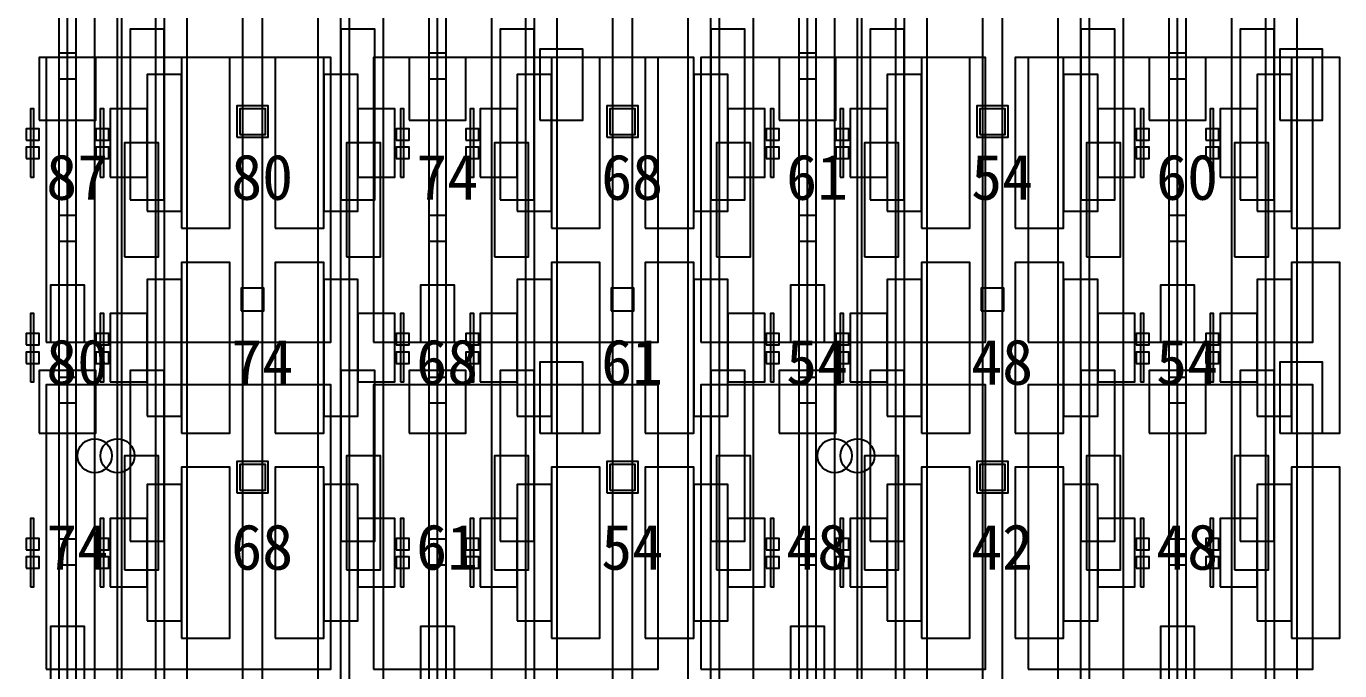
# Model space of a CAD drawing. Header units: metres. Extents: x -1640 to 1560, y -268 to 2338.
# Drawn here: x -119.2 to -73.05, y 1990.45 to 2013.1 of the extents above; entities that cross this region are included whole.
import ezdxf

# ---------------------------------------------------------------- set-up
doc = ezdxf.new("R2010")
doc.units = ezdxf.units.M
for name, color, linetype in [('1F_CHL', 4, 'Continuous'), ('1F_PUMP', 2, 'Continuous'), ('1F_SCR', 3, 'Continuous'), ('1F_STRUCT_COLUMN', 8, 'Continuous'), ('2F_CSF_LATERAL_RACK_CONCEPT', 9, 'Continuous'), ('2F_RFG', 5, 'Continuous'), ('2F_STRUCT_COLUMN', 8, 'Continuous'), ('2F_VMB', 6, 'Continuous'), ('3F_CLEANROOM_OVERHEAD_PIPE_DUCT_CONCEPT', 9, 'Continuous'), ('3F_EHS_EGRESS_DIST_M', 2, 'Continuous'), ('3F_ETCH', 2, 'Continuous'), ('3F_FOUP', 5, 'Continuous'), ('3F_OHT', 9, 'Continuous'), ('3F_OHTV', 1, 'Continuous'), ('3F_STRUCT_COLUMN', 8, 'Continuous'), ('3F_TBAR', 6, 'Continuous'), ('4F_FFU', 1, 'Continuous'), ('4F_STRUCT_PLENUM_TRUSS_CONCEPT', 9, 'Continuous'), ('5F_CHL', 4, 'Continuous'), ('5F_PUMP', 2, 'Continuous'), ('5F_SCR', 3, 'Continuous'), ('5F_STRUCT_COLUMN', 8, 'Continuous'), ('6F_CSF_LATERAL_RACK_CONCEPT', 9, 'Continuous'), ('6F_RFG', 5, 'Continuous'), ('6F_STRUCT_COLUMN', 8, 'Continuous'), ('6F_VMB', 6, 'Continuous'), ('7F_CLEANROOM_OVERHEAD_PIPE_DUCT_CONCEPT', 9, 'Continuous'), ('7F_EHS_EGRESS_DIST_M', 2, 'Continuous'), ('7F_ETCH', 2, 'Continuous'), ('7F_FOUP', 5, 'Continuous'), ('7F_OHT', 9, 'Continuous'), ('7F_OHTV', 1, 'Continuous'), ('7F_STRUCT_COLUMN', 8, 'Continuous'), ('7F_TBAR', 6, 'Continuous'), ('8F_FFU', 1, 'Continuous'), ('8F_STRUCT_PLENUM_TRUSS_CONCEPT', 9, 'Continuous'), ('EHS_TREATED_EXHAUST', 30, 'Continuous'), ('UTIL_PCW.R_CONCEPT', 1, 'Continuous'), ('UTIL_PCW.R_RISER', 1, 'Continuous'), ('UTIL_PCW.S_CONCEPT', 6, 'Continuous'), ('UTIL_PCW.S_RISER', 6, 'Continuous')]:
    doc.layers.add(name, color=color, linetype=linetype)

msp = doc.modelspace()

# ---------------------------------------------------------------- linework, layer by layer
at = {"layer": '1F_CHL'}
for points in [[(-101.15, 2009.8), (-99.65, 2009.8), (-99.65, 2012.3), (-101.15, 2012.3)], [(-75.15, 2009.8), (-73.65, 2009.8), (-73.65, 2012.3), (-75.15, 2012.3)], [(-101.15, 1998.8), (-99.65, 1998.8), (-99.65, 2001.3), (-101.15, 2001.3)], [(-75.15, 1998.8), (-73.65, 1998.8), (-73.65, 2001.3), (-75.15, 2001.3)]]:
    msp.add_lwpolyline(points, close=True, dxfattribs=at)
at = {"layer": '1F_PUMP'}
for points in [[(-115.75, 2005), (-114.55, 2005), (-114.55, 2009), (-115.75, 2009)], [(-107.95, 2005), (-106.75, 2005), (-106.75, 2009), (-107.95, 2009)], [(-102.75, 2005), (-101.55, 2005), (-101.55, 2009), (-102.75, 2009)], [(-94.95, 2005), (-93.75, 2005), (-93.75, 2009), (-94.95, 2009)], [(-89.75, 2005), (-88.55, 2005), (-88.55, 2009), (-89.75, 2009)], [(-81.95, 2005), (-80.75, 2005), (-80.75, 2009), (-81.95, 2009)], [(-76.75, 2005), (-75.55, 2005), (-75.55, 2009), (-76.75, 2009)], [(-115.75, 1994), (-114.55, 1994), (-114.55, 1998), (-115.75, 1998)], [(-107.95, 1994), (-106.75, 1994), (-106.75, 1998), (-107.95, 1998)], [(-102.75, 1994), (-101.55, 1994), (-101.55, 1998), (-102.75, 1998)], [(-94.95, 1994), (-93.75, 1994), (-93.75, 1998), (-94.95, 1998)], [(-89.75, 1994), (-88.55, 1994), (-88.55, 1998), (-89.75, 1998)], [(-81.95, 1994), (-80.75, 1994), (-80.75, 1998), (-81.95, 1998)], [(-76.75, 1994), (-75.55, 1994), (-75.55, 1998), (-76.75, 1998)]]:
    msp.add_lwpolyline(points, close=True, dxfattribs=at)
at = {"layer": '1F_SCR'}
for points in [[(-118.75, 2009.8), (-116.75, 2009.8), (-116.75, 2012), (-118.75, 2012)], [(-105.75, 2009.8), (-103.75, 2009.8), (-103.75, 2012), (-105.75, 2012)], [(-92.75, 2009.8), (-90.75, 2009.8), (-90.75, 2012), (-92.75, 2012)], [(-79.75, 2009.8), (-77.75, 2009.8), (-77.75, 2012), (-79.75, 2012)], [(-118.75, 1998.8), (-116.75, 1998.8), (-116.75, 2001), (-118.75, 2001)], [(-105.75, 1998.8), (-103.75, 1998.8), (-103.75, 2001), (-105.75, 2001)], [(-92.75, 1998.8), (-90.75, 1998.8), (-90.75, 2001), (-92.75, 2001)], [(-79.75, 1998.8), (-77.75, 1998.8), (-77.75, 2001), (-79.75, 2001)]]:
    msp.add_lwpolyline(points, close=True, dxfattribs=at)
at = {"layer": '1F_STRUCT_COLUMN'}
for points in [[(-111.8, 2009.2), (-110.7, 2009.2), (-110.7, 2010.3), (-111.8, 2010.3)], [(-98.8, 2009.2), (-97.7, 2009.2), (-97.7, 2010.3), (-98.8, 2010.3)], [(-85.8, 2009.2), (-84.7, 2009.2), (-84.7, 2010.3), (-85.8, 2010.3)], [(-111.8, 1996.7), (-110.7, 1996.7), (-110.7, 1997.8), (-111.8, 1997.8)], [(-98.8, 1996.7), (-97.7, 1996.7), (-97.7, 1997.8), (-98.8, 1997.8)], [(-85.8, 1996.7), (-84.7, 1996.7), (-84.7, 1997.8), (-85.8, 1997.8)]]:
    msp.add_lwpolyline(points, close=True, dxfattribs=at)
at = {"layer": '2F_CSF_LATERAL_RACK_CONCEPT'}
for points in [[(-114.35, 1970), (-113.55, 1970), (-113.55, 2113), (-114.35, 2113)], [(-108.95, 1970), (-108.15, 1970), (-108.15, 2113), (-108.95, 2113)], [(-101.35, 1970), (-100.55, 1970), (-100.55, 2113), (-101.35, 2113)], [(-95.95, 1970), (-95.15, 1970), (-95.15, 2113), (-95.95, 2113)], [(-88.35, 1970), (-87.55, 1970), (-87.55, 2113), (-88.35, 2113)], [(-82.95, 1970), (-82.15, 1970), (-82.15, 2113), (-82.95, 2113)], [(-75.35, 1970), (-74.55, 1970), (-74.55, 2113), (-75.35, 2113)]]:
    msp.add_lwpolyline(points, close=True, dxfattribs=at)
at = {"layer": '2F_RFG'}
for points in [[(-115.55, 2007), (-114.35, 2007), (-114.35, 2013), (-115.55, 2013)], [(-108.15, 2007), (-106.95, 2007), (-106.95, 2013), (-108.15, 2013)], [(-102.55, 2007), (-101.35, 2007), (-101.35, 2013), (-102.55, 2013)], [(-95.15, 2007), (-93.95, 2007), (-93.95, 2013), (-95.15, 2013)], [(-89.55, 2007), (-88.35, 2007), (-88.35, 2013), (-89.55, 2013)], [(-82.15, 2007), (-80.95, 2007), (-80.95, 2013), (-82.15, 2013)], [(-76.55, 2007), (-75.35, 2007), (-75.35, 2013), (-76.55, 2013)], [(-115.55, 1995), (-114.35, 1995), (-114.35, 2001), (-115.55, 2001)], [(-108.15, 1995), (-106.95, 1995), (-106.95, 2001), (-108.15, 2001)], [(-102.55, 1995), (-101.35, 1995), (-101.35, 2001), (-102.55, 2001)], [(-95.15, 1995), (-93.95, 1995), (-93.95, 2001), (-95.15, 2001)], [(-89.55, 1995), (-88.35, 1995), (-88.35, 2001), (-89.55, 2001)], [(-82.15, 1995), (-80.95, 1995), (-80.95, 2001), (-82.15, 2001)], [(-76.55, 1995), (-75.35, 1995), (-75.35, 2001), (-76.55, 2001)]]:
    msp.add_lwpolyline(points, close=True, dxfattribs=at)
at = {"layer": '2F_STRUCT_COLUMN'}
for points in [[(-111.7, 2009.3), (-110.8, 2009.3), (-110.8, 2010.2), (-111.7, 2010.2)], [(-98.7, 2009.3), (-97.8, 2009.3), (-97.8, 2010.2), (-98.7, 2010.2)], [(-85.7, 2009.3), (-84.8, 2009.3), (-84.8, 2010.2), (-85.7, 2010.2)], [(-111.7, 1996.8), (-110.8, 1996.8), (-110.8, 1997.7), (-111.7, 1997.7)], [(-98.7, 1996.8), (-97.8, 1996.8), (-97.8, 1997.7), (-98.7, 1997.7)], [(-85.7, 1996.8), (-84.8, 1996.8), (-84.8, 1997.7), (-85.7, 1997.7)]]:
    msp.add_lwpolyline(points, close=True, dxfattribs=at)
at = {"layer": '2F_VMB'}
for points in [[(-118.35, 2002), (-117.15, 2002), (-117.15, 2004), (-118.35, 2004)], [(-105.35, 2002), (-104.15, 2002), (-104.15, 2004), (-105.35, 2004)], [(-92.35, 2002), (-91.15, 2002), (-91.15, 2004), (-92.35, 2004)], [(-79.35, 2002), (-78.15, 2002), (-78.15, 2004), (-79.35, 2004)], [(-118.35, 1990), (-117.15, 1990), (-117.15, 1992), (-118.35, 1992)], [(-105.35, 1990), (-104.15, 1990), (-104.15, 1992), (-105.35, 1992)], [(-92.35, 1990), (-91.15, 1990), (-91.15, 1992), (-92.35, 1992)], [(-79.35, 1990), (-78.15, 1990), (-78.15, 1992), (-79.35, 1992)]]:
    msp.add_lwpolyline(points, close=True, dxfattribs=at)
at = {"layer": '3F_CLEANROOM_OVERHEAD_PIPE_DUCT_CONCEPT'}
for points in [[(-115.85, 1969), (-114.65, 1969), (-114.65, 2114), (-115.85, 2114)], [(-107.85, 1969), (-106.65, 1969), (-106.65, 2114), (-107.85, 2114)], [(-102.85, 1969), (-101.65, 1969), (-101.65, 2114), (-102.85, 2114)], [(-94.85, 1969), (-93.65, 1969), (-93.65, 2114), (-94.85, 2114)], [(-89.85, 1969), (-88.65, 1969), (-88.65, 2114), (-89.85, 2114)], [(-81.85, 1969), (-80.65, 1969), (-80.65, 2114), (-81.85, 2114)], [(-76.85, 1969), (-75.65, 1969), (-75.65, 2114), (-76.85, 2114)]]:
    msp.add_lwpolyline(points, close=True, dxfattribs=at)
at = {"layer": '3F_ETCH'}
for points in [[(-113.75, 2006), (-112.05, 2006), (-112.05, 2012), (-113.75, 2012)], [(-110.45, 2006), (-108.75, 2006), (-108.75, 2012), (-110.45, 2012)], [(-100.75, 2006), (-99.05, 2006), (-99.05, 2012), (-100.75, 2012)], [(-97.45, 2006), (-95.75, 2006), (-95.75, 2012), (-97.45, 2012)], [(-87.75, 2006), (-86.05, 2006), (-86.05, 2012), (-87.75, 2012)], [(-84.45, 2006), (-82.75, 2006), (-82.75, 2012), (-84.45, 2012)], [(-74.75, 2006), (-73.05, 2006), (-73.05, 2012), (-74.75, 2012)], [(-114.95, 2006.6), (-113.75, 2006.6), (-113.75, 2011.4), (-114.95, 2011.4)], [(-108.75, 2006.6), (-107.55, 2006.6), (-107.55, 2011.4), (-108.75, 2011.4)], [(-101.95, 2006.6), (-100.75, 2006.6), (-100.75, 2011.4), (-101.95, 2011.4)], [(-95.75, 2006.6), (-94.55, 2006.6), (-94.55, 2011.4), (-95.75, 2011.4)], [(-88.95, 2006.6), (-87.75, 2006.6), (-87.75, 2011.4), (-88.95, 2011.4)], [(-82.75, 2006.6), (-81.55, 2006.6), (-81.55, 2011.4), (-82.75, 2011.4)], [(-75.95, 2006.6), (-74.75, 2006.6), (-74.75, 2011.4), (-75.95, 2011.4)], [(-116.25, 2007.8), (-114.95, 2007.8), (-114.95, 2010.2), (-116.25, 2010.2)], [(-107.55, 2007.8), (-106.25, 2007.8), (-106.25, 2010.2), (-107.55, 2010.2)], [(-103.25, 2007.8), (-101.95, 2007.8), (-101.95, 2010.2), (-103.25, 2010.2)], [(-94.55, 2007.8), (-93.25, 2007.8), (-93.25, 2010.2), (-94.55, 2010.2)], [(-90.25, 2007.8), (-88.95, 2007.8), (-88.95, 2010.2), (-90.25, 2010.2)], [(-81.55, 2007.8), (-80.25, 2007.8), (-80.25, 2010.2), (-81.55, 2010.2)], [(-77.25, 2007.8), (-75.95, 2007.8), (-75.95, 2010.2), (-77.25, 2010.2)], [(-113.75, 1998.8), (-112.05, 1998.8), (-112.05, 2004.8), (-113.75, 2004.8)], [(-110.45, 1998.8), (-108.75, 1998.8), (-108.75, 2004.8), (-110.45, 2004.8)], [(-100.75, 1998.8), (-99.05, 1998.8), (-99.05, 2004.8), (-100.75, 2004.8)], [(-97.45, 1998.8), (-95.75, 1998.8), (-95.75, 2004.8), (-97.45, 2004.8)], [(-87.75, 1998.8), (-86.05, 1998.8), (-86.05, 2004.8), (-87.75, 2004.8)], [(-84.45, 1998.8), (-82.75, 1998.8), (-82.75, 2004.8), (-84.45, 2004.8)], [(-74.75, 1998.8), (-73.05, 1998.8), (-73.05, 2004.8), (-74.75, 2004.8)], [(-114.95, 1999.4), (-113.75, 1999.4), (-113.75, 2004.2), (-114.95, 2004.2)], [(-108.75, 1999.4), (-107.55, 1999.4), (-107.55, 2004.2), (-108.75, 2004.2)], [(-101.95, 1999.4), (-100.75, 1999.4), (-100.75, 2004.2), (-101.95, 2004.2)], [(-95.75, 1999.4), (-94.55, 1999.4), (-94.55, 2004.2), (-95.75, 2004.2)], [(-88.95, 1999.4), (-87.75, 1999.4), (-87.75, 2004.2), (-88.95, 2004.2)], [(-82.75, 1999.4), (-81.55, 1999.4), (-81.55, 2004.2), (-82.75, 2004.2)], [(-75.95, 1999.4), (-74.75, 1999.4), (-74.75, 2004.2), (-75.95, 2004.2)], [(-116.25, 2000.6), (-114.95, 2000.6), (-114.95, 2003), (-116.25, 2003)], [(-107.55, 2000.6), (-106.25, 2000.6), (-106.25, 2003), (-107.55, 2003)], [(-103.25, 2000.6), (-101.95, 2000.6), (-101.95, 2003), (-103.25, 2003)], [(-94.55, 2000.6), (-93.25, 2000.6), (-93.25, 2003), (-94.55, 2003)], [(-90.25, 2000.6), (-88.95, 2000.6), (-88.95, 2003), (-90.25, 2003)], [(-81.55, 2000.6), (-80.25, 2000.6), (-80.25, 2003), (-81.55, 2003)], [(-77.25, 2000.6), (-75.95, 2000.6), (-75.95, 2003), (-77.25, 2003)], [(-113.75, 1991.6), (-112.05, 1991.6), (-112.05, 1997.6), (-113.75, 1997.6)], [(-110.45, 1991.6), (-108.75, 1991.6), (-108.75, 1997.6), (-110.45, 1997.6)], [(-100.75, 1991.6), (-99.05, 1991.6), (-99.05, 1997.6), (-100.75, 1997.6)], [(-97.45, 1991.6), (-95.75, 1991.6), (-95.75, 1997.6), (-97.45, 1997.6)], [(-87.75, 1991.6), (-86.05, 1991.6), (-86.05, 1997.6), (-87.75, 1997.6)], [(-84.45, 1991.6), (-82.75, 1991.6), (-82.75, 1997.6), (-84.45, 1997.6)], [(-74.75, 1991.6), (-73.05, 1991.6), (-73.05, 1997.6), (-74.75, 1997.6)], [(-114.95, 1992.2), (-113.75, 1992.2), (-113.75, 1997), (-114.95, 1997)], [(-108.75, 1992.2), (-107.55, 1992.2), (-107.55, 1997), (-108.75, 1997)], [(-101.95, 1992.2), (-100.75, 1992.2), (-100.75, 1997), (-101.95, 1997)], [(-95.75, 1992.2), (-94.55, 1992.2), (-94.55, 1997), (-95.75, 1997)], [(-88.95, 1992.2), (-87.75, 1992.2), (-87.75, 1997), (-88.95, 1997)], [(-82.75, 1992.2), (-81.55, 1992.2), (-81.55, 1997), (-82.75, 1997)], [(-75.95, 1992.2), (-74.75, 1992.2), (-74.75, 1997), (-75.95, 1997)], [(-116.25, 1993.4), (-114.95, 1993.4), (-114.95, 1995.8), (-116.25, 1995.8)], [(-107.55, 1993.4), (-106.25, 1993.4), (-106.25, 1995.8), (-107.55, 1995.8)], [(-103.25, 1993.4), (-101.95, 1993.4), (-101.95, 1995.8), (-103.25, 1995.8)], [(-94.55, 1993.4), (-93.25, 1993.4), (-93.25, 1995.8), (-94.55, 1995.8)], [(-90.25, 1993.4), (-88.95, 1993.4), (-88.95, 1995.8), (-90.25, 1995.8)], [(-81.55, 1993.4), (-80.25, 1993.4), (-80.25, 1995.8), (-81.55, 1995.8)], [(-77.25, 1993.4), (-75.95, 1993.4), (-75.95, 1995.8), (-77.25, 1995.8)]]:
    msp.add_lwpolyline(points, close=True, dxfattribs=at)
at = {"layer": '3F_FOUP'}
for points in [[(-119.2, 2009.1), (-118.75, 2009.1), (-118.75, 2009.5), (-119.2, 2009.5)], [(-116.75, 2009.1), (-116.3, 2009.1), (-116.3, 2009.5), (-116.75, 2009.5)], [(-106.2, 2009.1), (-105.75, 2009.1), (-105.75, 2009.5), (-106.2, 2009.5)], [(-103.75, 2009.1), (-103.3, 2009.1), (-103.3, 2009.5), (-103.75, 2009.5)], [(-93.2, 2009.1), (-92.75, 2009.1), (-92.75, 2009.5), (-93.2, 2009.5)], [(-90.75, 2009.1), (-90.3, 2009.1), (-90.3, 2009.5), (-90.75, 2009.5)], [(-80.2, 2009.1), (-79.75, 2009.1), (-79.75, 2009.5), (-80.2, 2009.5)], [(-77.75, 2009.1), (-77.3, 2009.1), (-77.3, 2009.5), (-77.75, 2009.5)], [(-119.2, 2008.45), (-118.75, 2008.45), (-118.75, 2008.85), (-119.2, 2008.85)], [(-116.75, 2008.45), (-116.3, 2008.45), (-116.3, 2008.85), (-116.75, 2008.85)], [(-106.2, 2008.45), (-105.75, 2008.45), (-105.75, 2008.85), (-106.2, 2008.85)], [(-103.75, 2008.45), (-103.3, 2008.45), (-103.3, 2008.85), (-103.75, 2008.85)], [(-93.2, 2008.45), (-92.75, 2008.45), (-92.75, 2008.85), (-93.2, 2008.85)], [(-90.75, 2008.45), (-90.3, 2008.45), (-90.3, 2008.85), (-90.75, 2008.85)], [(-80.2, 2008.45), (-79.75, 2008.45), (-79.75, 2008.85), (-80.2, 2008.85)], [(-77.75, 2008.45), (-77.3, 2008.45), (-77.3, 2008.85), (-77.75, 2008.85)], [(-119.2, 2001.9), (-118.75, 2001.9), (-118.75, 2002.3), (-119.2, 2002.3)], [(-116.75, 2001.9), (-116.3, 2001.9), (-116.3, 2002.3), (-116.75, 2002.3)], [(-106.2, 2001.9), (-105.75, 2001.9), (-105.75, 2002.3), (-106.2, 2002.3)], [(-103.75, 2001.9), (-103.3, 2001.9), (-103.3, 2002.3), (-103.75, 2002.3)], [(-93.2, 2001.9), (-92.75, 2001.9), (-92.75, 2002.3), (-93.2, 2002.3)], [(-90.75, 2001.9), (-90.3, 2001.9), (-90.3, 2002.3), (-90.75, 2002.3)], [(-80.2, 2001.9), (-79.75, 2001.9), (-79.75, 2002.3), (-80.2, 2002.3)], [(-77.75, 2001.9), (-77.3, 2001.9), (-77.3, 2002.3), (-77.75, 2002.3)], [(-119.2, 2001.25), (-118.75, 2001.25), (-118.75, 2001.65), (-119.2, 2001.65)], [(-116.75, 2001.25), (-116.3, 2001.25), (-116.3, 2001.65), (-116.75, 2001.65)], [(-106.2, 2001.25), (-105.75, 2001.25), (-105.75, 2001.65), (-106.2, 2001.65)], [(-103.75, 2001.25), (-103.3, 2001.25), (-103.3, 2001.65), (-103.75, 2001.65)], [(-93.2, 2001.25), (-92.75, 2001.25), (-92.75, 2001.65), (-93.2, 2001.65)], [(-90.75, 2001.25), (-90.3, 2001.25), (-90.3, 2001.65), (-90.75, 2001.65)], [(-80.2, 2001.25), (-79.75, 2001.25), (-79.75, 2001.65), (-80.2, 2001.65)], [(-77.75, 2001.25), (-77.3, 2001.25), (-77.3, 2001.65), (-77.75, 2001.65)], [(-119.2, 1994.7), (-118.75, 1994.7), (-118.75, 1995.1), (-119.2, 1995.1)], [(-116.75, 1994.7), (-116.3, 1994.7), (-116.3, 1995.1), (-116.75, 1995.1)], [(-106.2, 1994.7), (-105.75, 1994.7), (-105.75, 1995.1), (-106.2, 1995.1)], [(-103.75, 1994.7), (-103.3, 1994.7), (-103.3, 1995.1), (-103.75, 1995.1)], [(-93.2, 1994.7), (-92.75, 1994.7), (-92.75, 1995.1), (-93.2, 1995.1)], [(-90.75, 1994.7), (-90.3, 1994.7), (-90.3, 1995.1), (-90.75, 1995.1)], [(-80.2, 1994.7), (-79.75, 1994.7), (-79.75, 1995.1), (-80.2, 1995.1)], [(-77.75, 1994.7), (-77.3, 1994.7), (-77.3, 1995.1), (-77.75, 1995.1)], [(-119.2, 1994.05), (-118.75, 1994.05), (-118.75, 1994.45), (-119.2, 1994.45)], [(-116.75, 1994.05), (-116.3, 1994.05), (-116.3, 1994.45), (-116.75, 1994.45)], [(-106.2, 1994.05), (-105.75, 1994.05), (-105.75, 1994.45), (-106.2, 1994.45)], [(-103.75, 1994.05), (-103.3, 1994.05), (-103.3, 1994.45), (-103.75, 1994.45)], [(-93.2, 1994.05), (-92.75, 1994.05), (-92.75, 1994.45), (-93.2, 1994.45)], [(-90.75, 1994.05), (-90.3, 1994.05), (-90.3, 1994.45), (-90.75, 1994.45)], [(-80.2, 1994.05), (-79.75, 1994.05), (-79.75, 1994.45), (-80.2, 1994.45)], [(-77.75, 1994.05), (-77.3, 1994.05), (-77.3, 1994.45), (-77.75, 1994.45)]]:
    msp.add_lwpolyline(points, close=True, dxfattribs=at)
at = {"layer": '3F_OHT'}
for p, q in [((-117.75, 1969), (-117.75, 2037.5)), ((-104.75, 1969), (-104.75, 2037.5)), ((-91.75, 1969), (-91.75, 2037.5)), ((-78.75, 1969), (-78.75, 2037.5))]:
    msp.add_line(p, q, dxfattribs=at)
at = {"layer": '3F_OHTV'}
for points in [[(-118.05, 2011.25), (-117.45, 2011.25), (-117.45, 2012.15), (-118.05, 2012.15)], [(-105.05, 2011.25), (-104.45, 2011.25), (-104.45, 2012.15), (-105.05, 2012.15)], [(-92.05, 2011.25), (-91.45, 2011.25), (-91.45, 2012.15), (-92.05, 2012.15)], [(-79.05, 2011.25), (-78.45, 2011.25), (-78.45, 2012.15), (-79.05, 2012.15)], [(-118.05, 2005.55), (-117.45, 2005.55), (-117.45, 2006.45), (-118.05, 2006.45)], [(-105.05, 2005.55), (-104.45, 2005.55), (-104.45, 2006.45), (-105.05, 2006.45)], [(-92.05, 2005.55), (-91.45, 2005.55), (-91.45, 2006.45), (-92.05, 2006.45)], [(-79.05, 2005.55), (-78.45, 2005.55), (-78.45, 2006.45), (-79.05, 2006.45)], [(-118.05, 1999.86), (-117.45, 1999.86), (-117.45, 2000.76), (-118.05, 2000.76)], [(-105.05, 1999.86), (-104.45, 1999.86), (-104.45, 2000.76), (-105.05, 2000.76)], [(-92.05, 1999.86), (-91.45, 1999.86), (-91.45, 2000.76), (-92.05, 2000.76)], [(-79.05, 1999.86), (-78.45, 1999.86), (-78.45, 2000.76), (-79.05, 2000.76)], [(-118.05, 1994.17), (-117.45, 1994.17), (-117.45, 1995.07), (-118.05, 1995.07)], [(-105.05, 1994.17), (-104.45, 1994.17), (-104.45, 1995.07), (-105.05, 1995.07)], [(-92.05, 1994.17), (-91.45, 1994.17), (-91.45, 1995.07), (-92.05, 1995.07)], [(-79.05, 1994.17), (-78.45, 1994.17), (-78.45, 1995.07), (-79.05, 1995.07)]]:
    msp.add_lwpolyline(points, close=True, dxfattribs=at)
at = {"layer": '3F_STRUCT_COLUMN'}
for points in [[(-111.65, 2003.1), (-110.85, 2003.1), (-110.85, 2003.9), (-111.65, 2003.9)], [(-98.65, 2003.1), (-97.85, 2003.1), (-97.85, 2003.9), (-98.65, 2003.9)], [(-85.65, 2003.1), (-84.85, 2003.1), (-84.85, 2003.9), (-85.65, 2003.9)]]:
    msp.add_lwpolyline(points, close=True, dxfattribs=at)
at = {"layer": '3F_TBAR'}
for points in [[(-119.05, 2007.8), (-118.93, 2007.8), (-118.93, 2010.2), (-119.05, 2010.2)], [(-116.6, 2007.8), (-116.48, 2007.8), (-116.48, 2010.2), (-116.6, 2010.2)], [(-106.05, 2007.8), (-105.93, 2007.8), (-105.93, 2010.2), (-106.05, 2010.2)], [(-103.6, 2007.8), (-103.48, 2007.8), (-103.48, 2010.2), (-103.6, 2010.2)], [(-93.05, 2007.8), (-92.93, 2007.8), (-92.93, 2010.2), (-93.05, 2010.2)], [(-90.6, 2007.8), (-90.48, 2007.8), (-90.48, 2010.2), (-90.6, 2010.2)], [(-80.05, 2007.8), (-79.93, 2007.8), (-79.93, 2010.2), (-80.05, 2010.2)], [(-77.6, 2007.8), (-77.48, 2007.8), (-77.48, 2010.2), (-77.6, 2010.2)], [(-119.05, 2000.6), (-118.93, 2000.6), (-118.93, 2003), (-119.05, 2003)], [(-116.6, 2000.6), (-116.48, 2000.6), (-116.48, 2003), (-116.6, 2003)], [(-106.05, 2000.6), (-105.93, 2000.6), (-105.93, 2003), (-106.05, 2003)], [(-103.6, 2000.6), (-103.48, 2000.6), (-103.48, 2003), (-103.6, 2003)], [(-93.05, 2000.6), (-92.93, 2000.6), (-92.93, 2003), (-93.05, 2003)], [(-90.6, 2000.6), (-90.48, 2000.6), (-90.48, 2003), (-90.6, 2003)], [(-80.05, 2000.6), (-79.93, 2000.6), (-79.93, 2003), (-80.05, 2003)], [(-77.6, 2000.6), (-77.48, 2000.6), (-77.48, 2003), (-77.6, 2003)], [(-119.05, 1993.4), (-118.93, 1993.4), (-118.93, 1995.8), (-119.05, 1995.8)], [(-116.6, 1993.4), (-116.48, 1993.4), (-116.48, 1995.8), (-116.6, 1995.8)], [(-106.05, 1993.4), (-105.93, 1993.4), (-105.93, 1995.8), (-106.05, 1995.8)], [(-103.6, 1993.4), (-103.48, 1993.4), (-103.48, 1995.8), (-103.6, 1995.8)], [(-93.05, 1993.4), (-92.93, 1993.4), (-92.93, 1995.8), (-93.05, 1995.8)], [(-90.6, 1993.4), (-90.48, 1993.4), (-90.48, 1995.8), (-90.6, 1995.8)], [(-80.05, 1993.4), (-79.93, 1993.4), (-79.93, 1995.8), (-80.05, 1995.8)], [(-77.6, 1993.4), (-77.48, 1993.4), (-77.48, 1995.8), (-77.6, 1995.8)]]:
    msp.add_lwpolyline(points, close=True, dxfattribs=at)
at = {"layer": '4F_FFU'}
for points in [[(-118.5, 2002), (-108.5, 2002), (-108.5, 2012), (-118.5, 2012)], [(-107, 2002), (-97, 2002), (-97, 2012), (-107, 2012)], [(-95.5, 2002), (-85.5, 2002), (-85.5, 2012), (-95.5, 2012)], [(-84, 2002), (-74, 2002), (-74, 2012), (-84, 2012)], [(-118.5, 1990.5), (-108.5, 1990.5), (-108.5, 2000.5), (-118.5, 2000.5)], [(-107, 1990.5), (-97, 1990.5), (-97, 2000.5), (-107, 2000.5)], [(-95.5, 1990.5), (-85.5, 1990.5), (-85.5, 2000.5), (-95.5, 2000.5)], [(-84, 1990.5), (-74, 1990.5), (-74, 2000.5), (-84, 2000.5)]]:
    msp.add_lwpolyline(points, close=True, dxfattribs=at)
at = {"layer": '4F_STRUCT_PLENUM_TRUSS_CONCEPT'}
for points in [[(-111.6, 1966), (-110.9, 1966), (-110.9, 2117), (-111.6, 2117)], [(-98.6, 1966), (-97.9, 1966), (-97.9, 2117), (-98.6, 2117)], [(-85.6, 1966), (-84.9, 1966), (-84.9, 2117), (-85.6, 2117)]]:
    msp.add_lwpolyline(points, close=True, dxfattribs=at)
at = {"layer": '5F_CHL'}
for points in [[(-101.15, 2009.8), (-99.65, 2009.8), (-99.65, 2012.3), (-101.15, 2012.3)], [(-75.15, 2009.8), (-73.65, 2009.8), (-73.65, 2012.3), (-75.15, 2012.3)], [(-101.15, 1998.8), (-99.65, 1998.8), (-99.65, 2001.3), (-101.15, 2001.3)], [(-75.15, 1998.8), (-73.65, 1998.8), (-73.65, 2001.3), (-75.15, 2001.3)]]:
    msp.add_lwpolyline(points, close=True, dxfattribs=at)
at = {"layer": '5F_PUMP'}
for points in [[(-115.75, 2005), (-114.55, 2005), (-114.55, 2009), (-115.75, 2009)], [(-107.95, 2005), (-106.75, 2005), (-106.75, 2009), (-107.95, 2009)], [(-102.75, 2005), (-101.55, 2005), (-101.55, 2009), (-102.75, 2009)], [(-94.95, 2005), (-93.75, 2005), (-93.75, 2009), (-94.95, 2009)], [(-89.75, 2005), (-88.55, 2005), (-88.55, 2009), (-89.75, 2009)], [(-81.95, 2005), (-80.75, 2005), (-80.75, 2009), (-81.95, 2009)], [(-76.75, 2005), (-75.55, 2005), (-75.55, 2009), (-76.75, 2009)], [(-115.75, 1994), (-114.55, 1994), (-114.55, 1998), (-115.75, 1998)], [(-107.95, 1994), (-106.75, 1994), (-106.75, 1998), (-107.95, 1998)], [(-102.75, 1994), (-101.55, 1994), (-101.55, 1998), (-102.75, 1998)], [(-94.95, 1994), (-93.75, 1994), (-93.75, 1998), (-94.95, 1998)], [(-89.75, 1994), (-88.55, 1994), (-88.55, 1998), (-89.75, 1998)], [(-81.95, 1994), (-80.75, 1994), (-80.75, 1998), (-81.95, 1998)], [(-76.75, 1994), (-75.55, 1994), (-75.55, 1998), (-76.75, 1998)]]:
    msp.add_lwpolyline(points, close=True, dxfattribs=at)
at = {"layer": '5F_SCR'}
for points in [[(-118.75, 2009.8), (-116.75, 2009.8), (-116.75, 2012), (-118.75, 2012)], [(-105.75, 2009.8), (-103.75, 2009.8), (-103.75, 2012), (-105.75, 2012)], [(-92.75, 2009.8), (-90.75, 2009.8), (-90.75, 2012), (-92.75, 2012)], [(-79.75, 2009.8), (-77.75, 2009.8), (-77.75, 2012), (-79.75, 2012)], [(-118.75, 1998.8), (-116.75, 1998.8), (-116.75, 2001), (-118.75, 2001)], [(-105.75, 1998.8), (-103.75, 1998.8), (-103.75, 2001), (-105.75, 2001)], [(-92.75, 1998.8), (-90.75, 1998.8), (-90.75, 2001), (-92.75, 2001)], [(-79.75, 1998.8), (-77.75, 1998.8), (-77.75, 2001), (-79.75, 2001)]]:
    msp.add_lwpolyline(points, close=True, dxfattribs=at)
at = {"layer": '5F_STRUCT_COLUMN'}
for points in [[(-111.8, 2009.2), (-110.7, 2009.2), (-110.7, 2010.3), (-111.8, 2010.3)], [(-98.8, 2009.2), (-97.7, 2009.2), (-97.7, 2010.3), (-98.8, 2010.3)], [(-85.8, 2009.2), (-84.7, 2009.2), (-84.7, 2010.3), (-85.8, 2010.3)], [(-111.8, 1996.7), (-110.7, 1996.7), (-110.7, 1997.8), (-111.8, 1997.8)], [(-98.8, 1996.7), (-97.7, 1996.7), (-97.7, 1997.8), (-98.8, 1997.8)], [(-85.8, 1996.7), (-84.7, 1996.7), (-84.7, 1997.8), (-85.8, 1997.8)]]:
    msp.add_lwpolyline(points, close=True, dxfattribs=at)
at = {"layer": '6F_CSF_LATERAL_RACK_CONCEPT'}
for points in [[(-114.35, 1970), (-113.55, 1970), (-113.55, 2113), (-114.35, 2113)], [(-108.95, 1970), (-108.15, 1970), (-108.15, 2113), (-108.95, 2113)], [(-101.35, 1970), (-100.55, 1970), (-100.55, 2113), (-101.35, 2113)], [(-95.95, 1970), (-95.15, 1970), (-95.15, 2113), (-95.95, 2113)], [(-88.35, 1970), (-87.55, 1970), (-87.55, 2113), (-88.35, 2113)], [(-82.95, 1970), (-82.15, 1970), (-82.15, 2113), (-82.95, 2113)], [(-75.35, 1970), (-74.55, 1970), (-74.55, 2113), (-75.35, 2113)]]:
    msp.add_lwpolyline(points, close=True, dxfattribs=at)
at = {"layer": '6F_RFG'}
for points in [[(-115.55, 2007), (-114.35, 2007), (-114.35, 2013), (-115.55, 2013)], [(-108.15, 2007), (-106.95, 2007), (-106.95, 2013), (-108.15, 2013)], [(-102.55, 2007), (-101.35, 2007), (-101.35, 2013), (-102.55, 2013)], [(-95.15, 2007), (-93.95, 2007), (-93.95, 2013), (-95.15, 2013)], [(-89.55, 2007), (-88.35, 2007), (-88.35, 2013), (-89.55, 2013)], [(-82.15, 2007), (-80.95, 2007), (-80.95, 2013), (-82.15, 2013)], [(-76.55, 2007), (-75.35, 2007), (-75.35, 2013), (-76.55, 2013)], [(-115.55, 1995), (-114.35, 1995), (-114.35, 2001), (-115.55, 2001)], [(-108.15, 1995), (-106.95, 1995), (-106.95, 2001), (-108.15, 2001)], [(-102.55, 1995), (-101.35, 1995), (-101.35, 2001), (-102.55, 2001)], [(-95.15, 1995), (-93.95, 1995), (-93.95, 2001), (-95.15, 2001)], [(-89.55, 1995), (-88.35, 1995), (-88.35, 2001), (-89.55, 2001)], [(-82.15, 1995), (-80.95, 1995), (-80.95, 2001), (-82.15, 2001)], [(-76.55, 1995), (-75.35, 1995), (-75.35, 2001), (-76.55, 2001)]]:
    msp.add_lwpolyline(points, close=True, dxfattribs=at)
at = {"layer": '6F_STRUCT_COLUMN'}
for points in [[(-111.7, 2009.3), (-110.8, 2009.3), (-110.8, 2010.2), (-111.7, 2010.2)], [(-98.7, 2009.3), (-97.8, 2009.3), (-97.8, 2010.2), (-98.7, 2010.2)], [(-85.7, 2009.3), (-84.8, 2009.3), (-84.8, 2010.2), (-85.7, 2010.2)], [(-111.7, 1996.8), (-110.8, 1996.8), (-110.8, 1997.7), (-111.7, 1997.7)], [(-98.7, 1996.8), (-97.8, 1996.8), (-97.8, 1997.7), (-98.7, 1997.7)], [(-85.7, 1996.8), (-84.8, 1996.8), (-84.8, 1997.7), (-85.7, 1997.7)]]:
    msp.add_lwpolyline(points, close=True, dxfattribs=at)
at = {"layer": '6F_VMB'}
for points in [[(-118.35, 2002), (-117.15, 2002), (-117.15, 2004), (-118.35, 2004)], [(-105.35, 2002), (-104.15, 2002), (-104.15, 2004), (-105.35, 2004)], [(-92.35, 2002), (-91.15, 2002), (-91.15, 2004), (-92.35, 2004)], [(-79.35, 2002), (-78.15, 2002), (-78.15, 2004), (-79.35, 2004)], [(-118.35, 1990), (-117.15, 1990), (-117.15, 1992), (-118.35, 1992)], [(-105.35, 1990), (-104.15, 1990), (-104.15, 1992), (-105.35, 1992)], [(-92.35, 1990), (-91.15, 1990), (-91.15, 1992), (-92.35, 1992)], [(-79.35, 1990), (-78.15, 1990), (-78.15, 1992), (-79.35, 1992)]]:
    msp.add_lwpolyline(points, close=True, dxfattribs=at)
at = {"layer": '7F_CLEANROOM_OVERHEAD_PIPE_DUCT_CONCEPT'}
for points in [[(-115.85, 1969), (-114.65, 1969), (-114.65, 2114), (-115.85, 2114)], [(-107.85, 1969), (-106.65, 1969), (-106.65, 2114), (-107.85, 2114)], [(-102.85, 1969), (-101.65, 1969), (-101.65, 2114), (-102.85, 2114)], [(-94.85, 1969), (-93.65, 1969), (-93.65, 2114), (-94.85, 2114)], [(-89.85, 1969), (-88.65, 1969), (-88.65, 2114), (-89.85, 2114)], [(-81.85, 1969), (-80.65, 1969), (-80.65, 2114), (-81.85, 2114)], [(-76.85, 1969), (-75.65, 1969), (-75.65, 2114), (-76.85, 2114)]]:
    msp.add_lwpolyline(points, close=True, dxfattribs=at)
at = {"layer": '7F_ETCH'}
for points in [[(-113.75, 2006), (-112.05, 2006), (-112.05, 2012), (-113.75, 2012)], [(-110.45, 2006), (-108.75, 2006), (-108.75, 2012), (-110.45, 2012)], [(-100.75, 2006), (-99.05, 2006), (-99.05, 2012), (-100.75, 2012)], [(-97.45, 2006), (-95.75, 2006), (-95.75, 2012), (-97.45, 2012)], [(-87.75, 2006), (-86.05, 2006), (-86.05, 2012), (-87.75, 2012)], [(-84.45, 2006), (-82.75, 2006), (-82.75, 2012), (-84.45, 2012)], [(-74.75, 2006), (-73.05, 2006), (-73.05, 2012), (-74.75, 2012)], [(-114.95, 2006.6), (-113.75, 2006.6), (-113.75, 2011.4), (-114.95, 2011.4)], [(-108.75, 2006.6), (-107.55, 2006.6), (-107.55, 2011.4), (-108.75, 2011.4)], [(-101.95, 2006.6), (-100.75, 2006.6), (-100.75, 2011.4), (-101.95, 2011.4)], [(-95.75, 2006.6), (-94.55, 2006.6), (-94.55, 2011.4), (-95.75, 2011.4)], [(-88.95, 2006.6), (-87.75, 2006.6), (-87.75, 2011.4), (-88.95, 2011.4)], [(-82.75, 2006.6), (-81.55, 2006.6), (-81.55, 2011.4), (-82.75, 2011.4)], [(-75.95, 2006.6), (-74.75, 2006.6), (-74.75, 2011.4), (-75.95, 2011.4)], [(-116.25, 2007.8), (-114.95, 2007.8), (-114.95, 2010.2), (-116.25, 2010.2)], [(-107.55, 2007.8), (-106.25, 2007.8), (-106.25, 2010.2), (-107.55, 2010.2)], [(-103.25, 2007.8), (-101.95, 2007.8), (-101.95, 2010.2), (-103.25, 2010.2)], [(-94.55, 2007.8), (-93.25, 2007.8), (-93.25, 2010.2), (-94.55, 2010.2)], [(-90.25, 2007.8), (-88.95, 2007.8), (-88.95, 2010.2), (-90.25, 2010.2)], [(-81.55, 2007.8), (-80.25, 2007.8), (-80.25, 2010.2), (-81.55, 2010.2)], [(-77.25, 2007.8), (-75.95, 2007.8), (-75.95, 2010.2), (-77.25, 2010.2)], [(-113.75, 1998.8), (-112.05, 1998.8), (-112.05, 2004.8), (-113.75, 2004.8)], [(-110.45, 1998.8), (-108.75, 1998.8), (-108.75, 2004.8), (-110.45, 2004.8)], [(-100.75, 1998.8), (-99.05, 1998.8), (-99.05, 2004.8), (-100.75, 2004.8)], [(-97.45, 1998.8), (-95.75, 1998.8), (-95.75, 2004.8), (-97.45, 2004.8)], [(-87.75, 1998.8), (-86.05, 1998.8), (-86.05, 2004.8), (-87.75, 2004.8)], [(-84.45, 1998.8), (-82.75, 1998.8), (-82.75, 2004.8), (-84.45, 2004.8)], [(-74.75, 1998.8), (-73.05, 1998.8), (-73.05, 2004.8), (-74.75, 2004.8)], [(-114.95, 1999.4), (-113.75, 1999.4), (-113.75, 2004.2), (-114.95, 2004.2)], [(-108.75, 1999.4), (-107.55, 1999.4), (-107.55, 2004.2), (-108.75, 2004.2)], [(-101.95, 1999.4), (-100.75, 1999.4), (-100.75, 2004.2), (-101.95, 2004.2)], [(-95.75, 1999.4), (-94.55, 1999.4), (-94.55, 2004.2), (-95.75, 2004.2)], [(-88.95, 1999.4), (-87.75, 1999.4), (-87.75, 2004.2), (-88.95, 2004.2)], [(-82.75, 1999.4), (-81.55, 1999.4), (-81.55, 2004.2), (-82.75, 2004.2)], [(-75.95, 1999.4), (-74.75, 1999.4), (-74.75, 2004.2), (-75.95, 2004.2)], [(-116.25, 2000.6), (-114.95, 2000.6), (-114.95, 2003), (-116.25, 2003)], [(-107.55, 2000.6), (-106.25, 2000.6), (-106.25, 2003), (-107.55, 2003)], [(-103.25, 2000.6), (-101.95, 2000.6), (-101.95, 2003), (-103.25, 2003)], [(-94.55, 2000.6), (-93.25, 2000.6), (-93.25, 2003), (-94.55, 2003)], [(-90.25, 2000.6), (-88.95, 2000.6), (-88.95, 2003), (-90.25, 2003)], [(-81.55, 2000.6), (-80.25, 2000.6), (-80.25, 2003), (-81.55, 2003)], [(-77.25, 2000.6), (-75.95, 2000.6), (-75.95, 2003), (-77.25, 2003)], [(-113.75, 1991.6), (-112.05, 1991.6), (-112.05, 1997.6), (-113.75, 1997.6)], [(-110.45, 1991.6), (-108.75, 1991.6), (-108.75, 1997.6), (-110.45, 1997.6)], [(-100.75, 1991.6), (-99.05, 1991.6), (-99.05, 1997.6), (-100.75, 1997.6)], [(-97.45, 1991.6), (-95.75, 1991.6), (-95.75, 1997.6), (-97.45, 1997.6)], [(-87.75, 1991.6), (-86.05, 1991.6), (-86.05, 1997.6), (-87.75, 1997.6)], [(-84.45, 1991.6), (-82.75, 1991.6), (-82.75, 1997.6), (-84.45, 1997.6)], [(-74.75, 1991.6), (-73.05, 1991.6), (-73.05, 1997.6), (-74.75, 1997.6)], [(-114.95, 1992.2), (-113.75, 1992.2), (-113.75, 1997), (-114.95, 1997)], [(-108.75, 1992.2), (-107.55, 1992.2), (-107.55, 1997), (-108.75, 1997)], [(-101.95, 1992.2), (-100.75, 1992.2), (-100.75, 1997), (-101.95, 1997)], [(-95.75, 1992.2), (-94.55, 1992.2), (-94.55, 1997), (-95.75, 1997)], [(-88.95, 1992.2), (-87.75, 1992.2), (-87.75, 1997), (-88.95, 1997)], [(-82.75, 1992.2), (-81.55, 1992.2), (-81.55, 1997), (-82.75, 1997)], [(-75.95, 1992.2), (-74.75, 1992.2), (-74.75, 1997), (-75.95, 1997)], [(-116.25, 1993.4), (-114.95, 1993.4), (-114.95, 1995.8), (-116.25, 1995.8)], [(-107.55, 1993.4), (-106.25, 1993.4), (-106.25, 1995.8), (-107.55, 1995.8)], [(-103.25, 1993.4), (-101.95, 1993.4), (-101.95, 1995.8), (-103.25, 1995.8)], [(-94.55, 1993.4), (-93.25, 1993.4), (-93.25, 1995.8), (-94.55, 1995.8)], [(-90.25, 1993.4), (-88.95, 1993.4), (-88.95, 1995.8), (-90.25, 1995.8)], [(-81.55, 1993.4), (-80.25, 1993.4), (-80.25, 1995.8), (-81.55, 1995.8)], [(-77.25, 1993.4), (-75.95, 1993.4), (-75.95, 1995.8), (-77.25, 1995.8)]]:
    msp.add_lwpolyline(points, close=True, dxfattribs=at)
at = {"layer": '7F_FOUP'}
for points in [[(-119.2, 2009.1), (-118.75, 2009.1), (-118.75, 2009.5), (-119.2, 2009.5)], [(-116.75, 2009.1), (-116.3, 2009.1), (-116.3, 2009.5), (-116.75, 2009.5)], [(-106.2, 2009.1), (-105.75, 2009.1), (-105.75, 2009.5), (-106.2, 2009.5)], [(-103.75, 2009.1), (-103.3, 2009.1), (-103.3, 2009.5), (-103.75, 2009.5)], [(-93.2, 2009.1), (-92.75, 2009.1), (-92.75, 2009.5), (-93.2, 2009.5)], [(-90.75, 2009.1), (-90.3, 2009.1), (-90.3, 2009.5), (-90.75, 2009.5)], [(-80.2, 2009.1), (-79.75, 2009.1), (-79.75, 2009.5), (-80.2, 2009.5)], [(-77.75, 2009.1), (-77.3, 2009.1), (-77.3, 2009.5), (-77.75, 2009.5)], [(-119.2, 2008.45), (-118.75, 2008.45), (-118.75, 2008.85), (-119.2, 2008.85)], [(-116.75, 2008.45), (-116.3, 2008.45), (-116.3, 2008.85), (-116.75, 2008.85)], [(-106.2, 2008.45), (-105.75, 2008.45), (-105.75, 2008.85), (-106.2, 2008.85)], [(-103.75, 2008.45), (-103.3, 2008.45), (-103.3, 2008.85), (-103.75, 2008.85)], [(-93.2, 2008.45), (-92.75, 2008.45), (-92.75, 2008.85), (-93.2, 2008.85)], [(-90.75, 2008.45), (-90.3, 2008.45), (-90.3, 2008.85), (-90.75, 2008.85)], [(-80.2, 2008.45), (-79.75, 2008.45), (-79.75, 2008.85), (-80.2, 2008.85)], [(-77.75, 2008.45), (-77.3, 2008.45), (-77.3, 2008.85), (-77.75, 2008.85)], [(-119.2, 2001.9), (-118.75, 2001.9), (-118.75, 2002.3), (-119.2, 2002.3)], [(-116.75, 2001.9), (-116.3, 2001.9), (-116.3, 2002.3), (-116.75, 2002.3)], [(-106.2, 2001.9), (-105.75, 2001.9), (-105.75, 2002.3), (-106.2, 2002.3)], [(-103.75, 2001.9), (-103.3, 2001.9), (-103.3, 2002.3), (-103.75, 2002.3)], [(-93.2, 2001.9), (-92.75, 2001.9), (-92.75, 2002.3), (-93.2, 2002.3)], [(-90.75, 2001.9), (-90.3, 2001.9), (-90.3, 2002.3), (-90.75, 2002.3)], [(-80.2, 2001.9), (-79.75, 2001.9), (-79.75, 2002.3), (-80.2, 2002.3)], [(-77.75, 2001.9), (-77.3, 2001.9), (-77.3, 2002.3), (-77.75, 2002.3)], [(-119.2, 2001.25), (-118.75, 2001.25), (-118.75, 2001.65), (-119.2, 2001.65)], [(-116.75, 2001.25), (-116.3, 2001.25), (-116.3, 2001.65), (-116.75, 2001.65)], [(-106.2, 2001.25), (-105.75, 2001.25), (-105.75, 2001.65), (-106.2, 2001.65)], [(-103.75, 2001.25), (-103.3, 2001.25), (-103.3, 2001.65), (-103.75, 2001.65)], [(-93.2, 2001.25), (-92.75, 2001.25), (-92.75, 2001.65), (-93.2, 2001.65)], [(-90.75, 2001.25), (-90.3, 2001.25), (-90.3, 2001.65), (-90.75, 2001.65)], [(-80.2, 2001.25), (-79.75, 2001.25), (-79.75, 2001.65), (-80.2, 2001.65)], [(-77.75, 2001.25), (-77.3, 2001.25), (-77.3, 2001.65), (-77.75, 2001.65)], [(-119.2, 1994.7), (-118.75, 1994.7), (-118.75, 1995.1), (-119.2, 1995.1)], [(-116.75, 1994.7), (-116.3, 1994.7), (-116.3, 1995.1), (-116.75, 1995.1)], [(-106.2, 1994.7), (-105.75, 1994.7), (-105.75, 1995.1), (-106.2, 1995.1)], [(-103.75, 1994.7), (-103.3, 1994.7), (-103.3, 1995.1), (-103.75, 1995.1)], [(-93.2, 1994.7), (-92.75, 1994.7), (-92.75, 1995.1), (-93.2, 1995.1)], [(-90.75, 1994.7), (-90.3, 1994.7), (-90.3, 1995.1), (-90.75, 1995.1)], [(-80.2, 1994.7), (-79.75, 1994.7), (-79.75, 1995.1), (-80.2, 1995.1)], [(-77.75, 1994.7), (-77.3, 1994.7), (-77.3, 1995.1), (-77.75, 1995.1)], [(-119.2, 1994.05), (-118.75, 1994.05), (-118.75, 1994.45), (-119.2, 1994.45)], [(-116.75, 1994.05), (-116.3, 1994.05), (-116.3, 1994.45), (-116.75, 1994.45)], [(-106.2, 1994.05), (-105.75, 1994.05), (-105.75, 1994.45), (-106.2, 1994.45)], [(-103.75, 1994.05), (-103.3, 1994.05), (-103.3, 1994.45), (-103.75, 1994.45)], [(-93.2, 1994.05), (-92.75, 1994.05), (-92.75, 1994.45), (-93.2, 1994.45)], [(-90.75, 1994.05), (-90.3, 1994.05), (-90.3, 1994.45), (-90.75, 1994.45)], [(-80.2, 1994.05), (-79.75, 1994.05), (-79.75, 1994.45), (-80.2, 1994.45)], [(-77.75, 1994.05), (-77.3, 1994.05), (-77.3, 1994.45), (-77.75, 1994.45)]]:
    msp.add_lwpolyline(points, close=True, dxfattribs=at)
at = {"layer": '7F_OHT'}
for p, q in [((-117.75, 1969), (-117.75, 2037.5)), ((-104.75, 1969), (-104.75, 2037.5)), ((-91.75, 1969), (-91.75, 2037.5)), ((-78.75, 1969), (-78.75, 2037.5))]:
    msp.add_line(p, q, dxfattribs=at)
at = {"layer": '7F_OHTV'}
for points in [[(-118.05, 2011.25), (-117.45, 2011.25), (-117.45, 2012.15), (-118.05, 2012.15)], [(-105.05, 2011.25), (-104.45, 2011.25), (-104.45, 2012.15), (-105.05, 2012.15)], [(-92.05, 2011.25), (-91.45, 2011.25), (-91.45, 2012.15), (-92.05, 2012.15)], [(-79.05, 2011.25), (-78.45, 2011.25), (-78.45, 2012.15), (-79.05, 2012.15)], [(-118.05, 2005.55), (-117.45, 2005.55), (-117.45, 2006.45), (-118.05, 2006.45)], [(-105.05, 2005.55), (-104.45, 2005.55), (-104.45, 2006.45), (-105.05, 2006.45)], [(-92.05, 2005.55), (-91.45, 2005.55), (-91.45, 2006.45), (-92.05, 2006.45)], [(-79.05, 2005.55), (-78.45, 2005.55), (-78.45, 2006.45), (-79.05, 2006.45)], [(-118.05, 1999.86), (-117.45, 1999.86), (-117.45, 2000.76), (-118.05, 2000.76)], [(-105.05, 1999.86), (-104.45, 1999.86), (-104.45, 2000.76), (-105.05, 2000.76)], [(-92.05, 1999.86), (-91.45, 1999.86), (-91.45, 2000.76), (-92.05, 2000.76)], [(-79.05, 1999.86), (-78.45, 1999.86), (-78.45, 2000.76), (-79.05, 2000.76)], [(-118.05, 1994.17), (-117.45, 1994.17), (-117.45, 1995.07), (-118.05, 1995.07)], [(-105.05, 1994.17), (-104.45, 1994.17), (-104.45, 1995.07), (-105.05, 1995.07)], [(-92.05, 1994.17), (-91.45, 1994.17), (-91.45, 1995.07), (-92.05, 1995.07)], [(-79.05, 1994.17), (-78.45, 1994.17), (-78.45, 1995.07), (-79.05, 1995.07)]]:
    msp.add_lwpolyline(points, close=True, dxfattribs=at)
at = {"layer": '7F_STRUCT_COLUMN'}
for points in [[(-111.65, 2003.1), (-110.85, 2003.1), (-110.85, 2003.9), (-111.65, 2003.9)], [(-98.65, 2003.1), (-97.85, 2003.1), (-97.85, 2003.9), (-98.65, 2003.9)], [(-85.65, 2003.1), (-84.85, 2003.1), (-84.85, 2003.9), (-85.65, 2003.9)]]:
    msp.add_lwpolyline(points, close=True, dxfattribs=at)
at = {"layer": '7F_TBAR'}
for points in [[(-119.05, 2007.8), (-118.93, 2007.8), (-118.93, 2010.2), (-119.05, 2010.2)], [(-116.6, 2007.8), (-116.48, 2007.8), (-116.48, 2010.2), (-116.6, 2010.2)], [(-106.05, 2007.8), (-105.93, 2007.8), (-105.93, 2010.2), (-106.05, 2010.2)], [(-103.6, 2007.8), (-103.48, 2007.8), (-103.48, 2010.2), (-103.6, 2010.2)], [(-93.05, 2007.8), (-92.93, 2007.8), (-92.93, 2010.2), (-93.05, 2010.2)], [(-90.6, 2007.8), (-90.48, 2007.8), (-90.48, 2010.2), (-90.6, 2010.2)], [(-80.05, 2007.8), (-79.93, 2007.8), (-79.93, 2010.2), (-80.05, 2010.2)], [(-77.6, 2007.8), (-77.48, 2007.8), (-77.48, 2010.2), (-77.6, 2010.2)], [(-119.05, 2000.6), (-118.93, 2000.6), (-118.93, 2003), (-119.05, 2003)], [(-116.6, 2000.6), (-116.48, 2000.6), (-116.48, 2003), (-116.6, 2003)], [(-106.05, 2000.6), (-105.93, 2000.6), (-105.93, 2003), (-106.05, 2003)], [(-103.6, 2000.6), (-103.48, 2000.6), (-103.48, 2003), (-103.6, 2003)], [(-93.05, 2000.6), (-92.93, 2000.6), (-92.93, 2003), (-93.05, 2003)], [(-90.6, 2000.6), (-90.48, 2000.6), (-90.48, 2003), (-90.6, 2003)], [(-80.05, 2000.6), (-79.93, 2000.6), (-79.93, 2003), (-80.05, 2003)], [(-77.6, 2000.6), (-77.48, 2000.6), (-77.48, 2003), (-77.6, 2003)], [(-119.05, 1993.4), (-118.93, 1993.4), (-118.93, 1995.8), (-119.05, 1995.8)], [(-116.6, 1993.4), (-116.48, 1993.4), (-116.48, 1995.8), (-116.6, 1995.8)], [(-106.05, 1993.4), (-105.93, 1993.4), (-105.93, 1995.8), (-106.05, 1995.8)], [(-103.6, 1993.4), (-103.48, 1993.4), (-103.48, 1995.8), (-103.6, 1995.8)], [(-93.05, 1993.4), (-92.93, 1993.4), (-92.93, 1995.8), (-93.05, 1995.8)], [(-90.6, 1993.4), (-90.48, 1993.4), (-90.48, 1995.8), (-90.6, 1995.8)], [(-80.05, 1993.4), (-79.93, 1993.4), (-79.93, 1995.8), (-80.05, 1995.8)], [(-77.6, 1993.4), (-77.48, 1993.4), (-77.48, 1995.8), (-77.6, 1995.8)]]:
    msp.add_lwpolyline(points, close=True, dxfattribs=at)
at = {"layer": '8F_FFU'}
for points in [[(-118.5, 2002), (-108.5, 2002), (-108.5, 2012), (-118.5, 2012)], [(-107, 2002), (-97, 2002), (-97, 2012), (-107, 2012)], [(-95.5, 2002), (-85.5, 2002), (-85.5, 2012), (-95.5, 2012)], [(-84, 2002), (-74, 2002), (-74, 2012), (-84, 2012)], [(-118.5, 1990.5), (-108.5, 1990.5), (-108.5, 2000.5), (-118.5, 2000.5)], [(-107, 1990.5), (-97, 1990.5), (-97, 2000.5), (-107, 2000.5)], [(-95.5, 1990.5), (-85.5, 1990.5), (-85.5, 2000.5), (-95.5, 2000.5)], [(-84, 1990.5), (-74, 1990.5), (-74, 2000.5), (-84, 2000.5)]]:
    msp.add_lwpolyline(points, close=True, dxfattribs=at)
at = {"layer": '8F_STRUCT_PLENUM_TRUSS_CONCEPT'}
for points in [[(-111.6, 1966), (-110.9, 1966), (-110.9, 2117), (-111.6, 2117)], [(-98.6, 1966), (-97.9, 1966), (-97.9, 2117), (-98.6, 2117)], [(-85.6, 1966), (-84.9, 1966), (-84.9, 2117), (-85.6, 2117)]]:
    msp.add_lwpolyline(points, close=True, dxfattribs=at)
at = {"layer": 'EHS_TREATED_EXHAUST'}
for points in [[(-118.05, 1970), (-117.45, 1970), (-117.45, 2125), (-118.05, 2125)], [(-118.05, 1970), (-117.45, 1970), (-117.45, 2125), (-118.05, 2125)], [(-105.05, 1970), (-104.45, 1970), (-104.45, 2125), (-105.05, 2125)], [(-105.05, 1970), (-104.45, 1970), (-104.45, 2125), (-105.05, 2125)], [(-92.05, 1970), (-91.45, 1970), (-91.45, 2125), (-92.05, 2125)], [(-92.05, 1970), (-91.45, 1970), (-91.45, 2125), (-92.05, 2125)], [(-79.05, 1970), (-78.45, 1970), (-78.45, 2125), (-79.05, 2125)], [(-79.05, 1970), (-78.45, 1970), (-78.45, 2125), (-79.05, 2125)]]:
    msp.add_lwpolyline(points, close=True, dxfattribs=at)
at = {"layer": 'UTIL_PCW.R_CONCEPT'}
for p, q in [((-115.995, 1971.78), (-115.995, 2111.23)), ((-115.995, 1971.78), (-115.995, 2111.23)), ((-89.995, 1971.78), (-89.995, 2111.23)), ((-89.995, 1971.78), (-89.995, 2111.23))]:
    msp.add_line(p, q, dxfattribs=at)
at = {"layer": 'UTIL_PCW.R_RISER'}
for centre in [(-115.995, 1998.005), (-115.995, 1998.005), (-89.995, 1998.005), (-89.995, 1998.005)]:
    msp.add_circle(centre, 0.6, dxfattribs=at)
at = {"layer": 'UTIL_PCW.S_CONCEPT'}
for p, q in [((-116.795, 1971.78), (-116.795, 2111.23)), ((-116.795, 1971.78), (-116.795, 2111.23)), ((-90.795, 1971.78), (-90.795, 2111.23)), ((-90.795, 1971.78), (-90.795, 2111.23))]:
    msp.add_line(p, q, dxfattribs=at)
at = {"layer": 'UTIL_PCW.S_RISER'}
for centre in [(-116.795, 1998.005), (-116.795, 1998.005), (-90.795, 1998.005), (-90.795, 1998.005)]:
    msp.add_circle(centre, 0.6, dxfattribs=at)

# ---------------------------------------------------------------- texts
at = {"layer": '3F_EHS_EGRESS_DIST_M'}
for s, p in [('87', (-118.5, 2007)), ('80', (-112, 2007)), ('74', (-105.5, 2007)), ('68', (-99, 2007)), ('61', (-92.5, 2007)), ('54', (-86, 2007)), ('60', (-79.5, 2007)), ('80', (-118.5, 2000.5)), ('74', (-112, 2000.5)), ('68', (-105.5, 2000.5)), ('61', (-99, 2000.5)), ('54', (-92.5, 2000.5)), ('48', (-86, 2000.5)), ('54', (-79.5, 2000.5)), ('74', (-118.5, 1994)), ('68', (-112, 1994)), ('61', (-105.5, 1994)), ('54', (-99, 1994)), ('48', (-92.5, 1994)), ('42', (-86, 1994)), ('48', (-79.5, 1994))]:
    msp.add_text(s, height=1.6, dxfattribs=at).set_placement(p)
at = {"layer": '7F_EHS_EGRESS_DIST_M'}
for s, p in [('87', (-118.5, 2007)), ('80', (-112, 2007)), ('74', (-105.5, 2007)), ('68', (-99, 2007)), ('61', (-92.5, 2007)), ('54', (-86, 2007)), ('60', (-79.5, 2007)), ('80', (-118.5, 2000.5)), ('74', (-112, 2000.5)), ('68', (-105.5, 2000.5)), ('61', (-99, 2000.5)), ('54', (-92.5, 2000.5)), ('48', (-86, 2000.5)), ('54', (-79.5, 2000.5)), ('74', (-118.5, 1994)), ('68', (-112, 1994)), ('61', (-105.5, 1994)), ('54', (-99, 1994)), ('48', (-92.5, 1994)), ('42', (-86, 1994)), ('48', (-79.5, 1994))]:
    msp.add_text(s, height=1.6, dxfattribs=at).set_placement(p)

doc.saveas('drawing.dxf')
